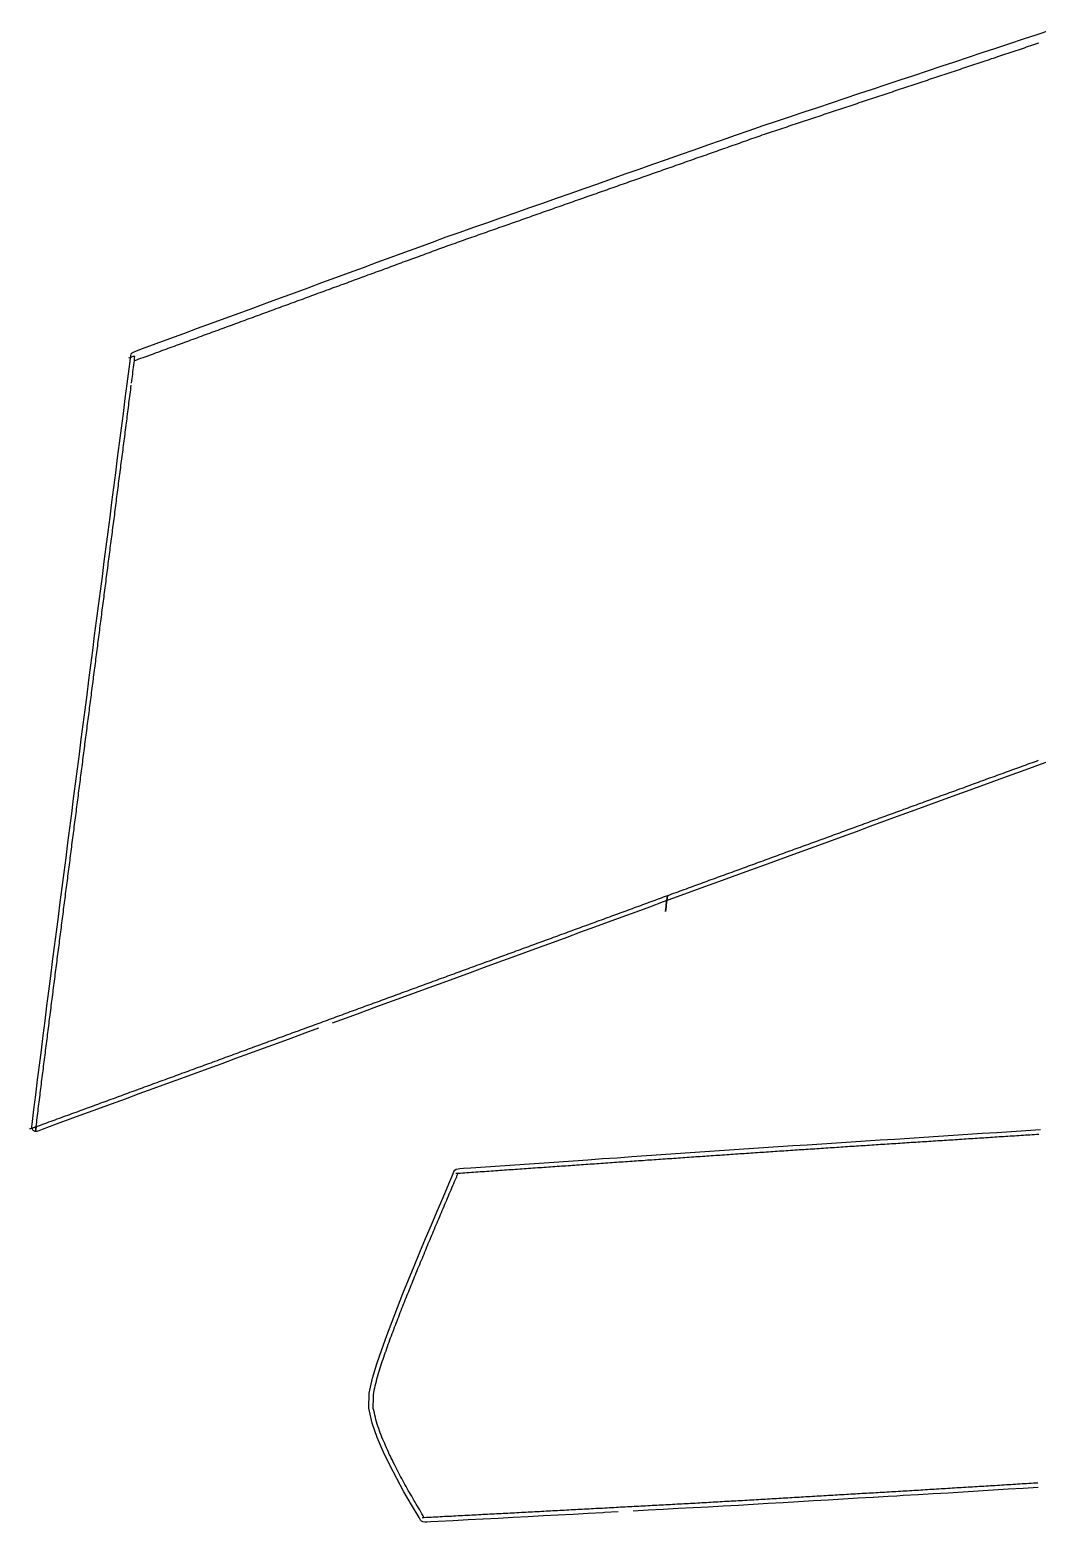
# Model space of a CAD drawing. Extents: x -2251 to 8199, y -2286 to 2329.
# Drawn here: x 2509 to 3873, y -141 to 1880 of the extents above; entities that cross this region are included whole.
import ezdxf

# ---------------------------------------------------------------- set-up
doc = ezdxf.new("R2010")
doc.units = 0
doc.layers.add('1', color=1, linetype='Continuous')
doc.layers.add('8', color=4, linetype='Continuous')

# ---------------------------------------------------------------- blocks, each defined once
blk = doc.blocks.new('LEI6')
at = {"layer": '1'}
for points in [[(-603.7, -278.2), (-622.2, -279.2), (-624.1, -279.3), (-644.4, -280.4), (-664.7, -281.5), (-685, -282.6), (-705.3, -283.6), (-725.7, -284.7), (-746, -285.8), (-766.3, -286.9), (-786.6, -287.9), (-806.9, -289), (-827.3, -290.1), (-847.6, -291.1), (-857.8, -291.7), (-863, -291.9), (-865.5, -292.1), (-868.1, -291.8), (-870, -290.9), (-871.4, -289.3), (-873.5, -285.8), (-883.8, -268.4), (-893.9, -250.8), (-903.7, -233), (-913.1, -214.9), (-921.9, -196.5), (-930, -177.6), (-936.9, -158), (-941.6, -137.7), (-941.1, -117.3), (-936.5, -97.2), (-930.6, -77.6), (-924, -58.3), (-917.1, -39.3), (-910, -20.3), (-902.6, -1.4), (-895.2, 17.3), (-887.6, 36), (-880, 54.7), (-872.3, 73.3), (-864.5, 91.9), (-856.7, 110.5), (-848.9, 129), (-841, 147.6), (-833.2, 166.1), (-829.2, 175.4), (-827.2, 180.1), (-826.2, 182.5), (-824.8, 184.6), (-823, 185.9), (-820.6, 186.4), (-818.1, 186.6), (-813.1, 187), (-803.1, 187.7), (-783.3, 189), (-763.5, 190.4), (-743.7, 191.8), (-723.9, 193.2), (-704.1, 194.6), (-684.3, 195.9), (-664.5, 197.3), (-644.7, 198.7), (-624.9, 200.1), (-605.1, 201.4), (-585.3, 202.8), (-565.5, 204.2), (-545.7, 205.5), (-525.9, 206.9), (-506.1, 208.3), (-486.3, 209.6), (-466.5, 211), (-446.7, 212.3), (-426.8, 213.7), (-407, 215), (-387.2, 216.4), (-367.4, 217.7), (-347.7, 219), (-327.9, 220.3), (-308.2, 221.6), (-288.4, 222.9), (-268.7, 224.2), (-248.9, 225.4), (-229.2, 226.7), (-209.4, 228), (-189.7, 229.3), (-169.9, 230.6), (-150.2, 231.8), (-130.4, 233.1), (-110.7, 234.4), (-90.9, 235.7), (-71.1, 236.9), (-51.4, 238.2), (-31.6, 239.5)], [(-35.1, -245.1), (-55.4, -246.3), (-75.7, -247.6), (-96, -248.8), (-116.3, -250.1), (-136.6, -251.3), (-156.8, -252.6), (-177.1, -253.8), (-197.4, -255), (-217.7, -256.2), (-226.4, -256.7), (-238, -257.4), (-258.3, -258.6), (-278.6, -259.8), (-298.9, -261), (-319.2, -262.2), (-339.4, -263.4), (-359.7, -264.6), (-380.1, -265.8), (-400.4, -267), (-420.7, -268.1), (-441, -269.3), (-461.4, -270.5), (-481.7, -271.6), (-502.1, -272.7), (-522.4, -273.8), (-542.7, -275), (-563.1, -276), (-583.4, -277.2)]]:
    blk.add_lwpolyline(points, dxfattribs=at)
at = {"layer": '8'}
for points in [[(-823.5, 180.2), (-820.5, 180.4), (-817.5, 180.6), (-814.6, 180.8), (-811.6, 181.1), (-808.6, 181.3), (-805.6, 181.5), (-802.6, 181.7), (-799.7, 181.9), (-796.7, 182.1), (-793.7, 182.3), (-790.7, 182.5), (-787.7, 182.7), (-784.8, 182.9), (-781.8, 183.1), (-778.8, 183.3), (-775.8, 183.5), (-772.8, 183.8), (-769.9, 184), (-766.9, 184.2), (-763.9, 184.4), (-760.9, 184.6), (-757.9, 184.8), (-755, 185), (-752, 185.2), (-749, 185.4), (-746, 185.6), (-743, 185.8), (-740.1, 186), (-737.1, 186.2), (-734.1, 186.5), (-731.1, 186.7), (-728.1, 186.9), (-725.2, 187.1), (-722.2, 187.3), (-719.2, 187.5), (-716.2, 187.7), (-713.2, 187.9), (-710.2, 188.1), (-707.3, 188.3), (-704.3, 188.5), (-701.3, 188.7), (-698.3, 188.9), (-695.3, 189.1), (-692.4, 189.4), (-689.4, 189.6), (-686.4, 189.8), (-683.4, 190), (-680.4, 190.2), (-677.5, 190.4), (-674.5, 190.6), (-671.5, 190.8), (-668.5, 191), (-665.5, 191.2), (-662.5, 191.4), (-659.6, 191.6), (-656.6, 191.8), (-653.6, 192), (-650.6, 192.3), (-647.6, 192.5), (-644.7, 192.7), (-641.7, 192.9), (-638.7, 193.1), (-635.7, 193.3), (-632.7, 193.5), (-629.8, 193.7), (-626.8, 193.9), (-623.8, 194.1), (-620.8, 194.3), (-617.8, 194.5), (-614.8, 194.7), (-611.9, 194.9), (-608.9, 195.2), (-605.9, 195.4), (-602.9, 195.6), (-599.9, 195.8), (-597, 196), (-594, 196.2), (-591, 196.4), (-588, 196.6), (-585, 196.8), (-582, 197), (-579.1, 197.2), (-576.1, 197.4), (-573.1, 197.6), (-570.1, 197.8), (-567.1, 198), (-564.2, 198.3), (-561.2, 198.5), (-558.2, 198.7), (-555.2, 198.9), (-552.2, 199.1), (-549.2, 199.3), (-546.3, 199.5), (-543.3, 199.7), (-540.3, 199.9), (-537.3, 200.1), (-534.3, 200.3), (-531.3, 200.5), (-528.4, 200.7), (-525.4, 200.9), (-522.4, 201.1), (-519.4, 201.3), (-516.4, 201.5), (-513.5, 201.7), (-510.5, 202), (-507.5, 202.2), (-504.5, 202.4), (-501.5, 202.6), (-498.5, 202.8), (-495.6, 203), (-492.6, 203.2), (-489.6, 203.4), (-486.6, 203.6), (-483.6, 203.8), (-480.6, 204), (-477.7, 204.2), (-474.7, 204.4), (-471.7, 204.6), (-468.7, 204.8), (-465.7, 205), (-462.7, 205.2), (-459.8, 205.4), (-456.8, 205.6), (-453.8, 205.8), (-450.8, 206), (-447.8, 206.2), (-444.8, 206.5), (-441.9, 206.7), (-438.9, 206.9), (-435.9, 207.1), (-432.9, 207.3), (-429.9, 207.5), (-427, 207.7), (-424, 207.9), (-421, 208.1), (-418, 208.3), (-415, 208.5), (-412, 208.7), (-409.1, 208.9), (-406.1, 209.1), (-403.1, 209.3), (-400.1, 209.5), (-397.1, 209.7), (-394.1, 209.9), (-391.2, 210.1), (-388.2, 210.3), (-385.2, 210.5), (-382.2, 210.7), (-379.2, 210.9), (-376.2, 211.1), (-373.3, 211.3), (-370.3, 211.5), (-367.3, 211.7), (-364.3, 211.9), (-361.4, 212.1), (-358.4, 212.3), (-355.4, 212.5), (-352.4, 212.7), (-349.5, 212.9), (-346.5, 213.1), (-343.5, 213.3), (-340.5, 213.5), (-337.6, 213.6), (-334.6, 213.8), (-331.6, 214), (-328.6, 214.2), (-325.7, 214.4), (-322.7, 214.6), (-319.7, 214.8), (-316.8, 215), (-313.8, 215.2), (-310.8, 215.4), (-307.8, 215.6), (-304.9, 215.8), (-301.9, 216), (-298.9, 216.2), (-295.9, 216.4), (-293, 216.6), (-290, 216.8), (-287, 216.9), (-284, 217.1), (-281.1, 217.3), (-278.1, 217.5), (-275.1, 217.7), (-272.1, 217.9), (-269.2, 218.1), (-266.2, 218.3), (-263.2, 218.5), (-260.2, 218.7), (-257.3, 218.9), (-254.3, 219.1), (-251.3, 219.3), (-248.3, 219.5), (-245.4, 219.7), (-242.4, 219.9), (-239.4, 220), (-236.5, 220.2), (-233.5, 220.4), (-230.5, 220.6), (-227.5, 220.8), (-224.6, 221), (-221.6, 221.2), (-218.6, 221.4), (-215.6, 221.6), (-212.7, 221.8), (-209.7, 222), (-206.7, 222.2), (-203.7, 222.4), (-200.8, 222.6), (-197.8, 222.8), (-194.8, 222.9), (-191.8, 223.1), (-188.9, 223.3), (-185.9, 223.5), (-182.9, 223.7), (-179.9, 223.9), (-177, 224.1), (-174, 224.3), (-171, 224.5), (-168, 224.7), (-165.1, 224.9), (-162.1, 225.1), (-159.1, 225.3), (-156.1, 225.4), (-153.2, 225.6), (-150.2, 225.8), (-147.2, 226), (-144.2, 226.2), (-141.3, 226.4), (-138.3, 226.6), (-135.3, 226.8), (-132.3, 227), (-129.4, 227.2), (-126.4, 227.4), (-123.4, 227.6), (-120.4, 227.8), (-117.5, 228), (-114.5, 228.1), (-111.5, 228.3), (-108.6, 228.5), (-105.6, 228.7), (-102.6, 228.9), (-99.6, 229.1), (-96.7, 229.3), (-93.7, 229.5), (-90.7, 229.7), (-87.7, 229.9), (-84.8, 230.1), (-81.8, 230.3), (-78.8, 230.4), (-75.8, 230.6), (-72.9, 230.8), (-69.9, 231), (-66.9, 231.2), (-63.9, 231.4), (-61, 231.6), (-58, 231.8), (-55, 232), (-52, 232.2), (-49.1, 232.4), (-46.1, 232.5), (-43.1, 232.7), (-40.1, 232.9), (-37.2, 233.1), (-34.2, 233.3)], [(-866.3, -286.1), (-867.9, -283.5), (-869.5, -280.8), (-871, -278.2), (-872.6, -275.6), (-874.2, -272.9), (-875.7, -270.3), (-877.3, -267.7), (-878.8, -265), (-880.4, -262.4), (-881.9, -259.7), (-883.4, -257.1), (-885, -254.4), (-886.5, -251.8), (-888, -249.1), (-889.5, -246.4), (-891, -243.7), (-892.5, -241), (-894, -238.3), (-895.4, -235.6), (-896.9, -232.9), (-898.4, -230.2), (-899.8, -227.5), (-901.2, -224.7), (-902.7, -222), (-904.1, -219.3), (-905.5, -216.5), (-906.9, -213.8), (-908.3, -211), (-909.6, -208.2), (-911, -205.4), (-912.3, -202.6), (-913.7, -199.8), (-915, -197.1), (-916.3, -194.2), (-917.6, -191.4), (-918.8, -188.5), (-920, -185.7), (-921.3, -182.8), (-922.5, -180), (-923.7, -177.1), (-924.8, -174.2), (-925.9, -171.2), (-926.9, -168.3), (-928, -165.3), (-929.1, -162.3), (-930.1, -159.4), (-931.1, -156.4), (-931.8, -153.3), (-932.5, -150.3), (-933.2, -147.2), (-934, -144.1), (-934.7, -141.1), (-935.6, -138), (-935.5, -134.9), (-935.4, -131.8), (-935.3, -128.7), (-935.2, -125.6), (-935.1, -122.5), (-935, -119.5), (-934.8, -116.4), (-934.1, -113.3), (-933.4, -110.3), (-932.7, -107.3), (-931.9, -104.2), (-931.2, -101.2), (-930.5, -98.2), (-929.8, -95.1), (-928.7, -92.2), (-927.8, -89.2), (-926.9, -86.3), (-926, -83.3), (-925.1, -80.4), (-924.2, -77.4), (-923.2, -74.5), (-922.2, -71.6), (-921.2, -68.6), (-920.2, -65.7), (-919.2, -62.8), (-918.2, -59.9), (-917.2, -57), (-916.1, -54.1), (-915.1, -51.2), (-914, -48.3), (-913, -45.4), (-911.9, -42.6), (-910.9, -39.7), (-909.8, -36.8), (-908.7, -33.9), (-907.6, -31.1), (-906.5, -28.2), (-905.4, -25.3), (-904.3, -22.5), (-903.3, -19.6), (-902.1, -16.7), (-901, -13.9), (-899.9, -11), (-898.8, -8.2), (-897.7, -5.3), (-896.6, -2.5), (-895.5, 0.4), (-894.3, 3.2), (-893.2, 6), (-892.1, 8.9), (-890.9, 11.7), (-889.8, 14.5), (-888.7, 17.4), (-887.5, 20.2), (-886.4, 23), (-885.2, 25.9), (-884.1, 28.7), (-882.9, 31.5), (-881.8, 34.4), (-880.7, 37.2), (-879.5, 40), (-878.3, 42.8), (-877.2, 45.7), (-876, 48.5), (-874.9, 51.3), (-873.7, 54.1), (-872.5, 56.9), (-871.4, 59.8), (-870.2, 62.6), (-869, 65.4), (-867.9, 68.2), (-866.7, 71), (-865.6, 73.8), (-864.4, 76.7), (-863.2, 79.5), (-862, 82.3), (-860.9, 85.1), (-859.7, 87.9), (-858.5, 90.7), (-857.3, 93.5), (-856.1, 96.3), (-855, 99.1), (-853.8, 102), (-852.6, 104.8), (-851.4, 107.6), (-850.3, 110.4), (-849.1, 113.2), (-847.9, 116), (-846.7, 118.8), (-845.5, 121.6), (-844.3, 124.4), (-843.2, 127.2), (-842, 130), (-840.8, 132.8), (-839.6, 135.6), (-838.4, 138.4), (-837.2, 141.2), (-836, 144), (-834.8, 146.8), (-833.7, 149.6), (-832.5, 152.4), (-831.3, 155.2), (-830.1, 158), (-828.9, 160.8), (-827.7, 163.6), (-826.5, 166.4), (-825.3, 169.2), (-824.1, 172), (-822.9, 174.8), (-821.7, 177.6), (-820.5, 180.4), (-823.5, 180.2)], [(-35.3, -239.1), (-38.3, -239.3), (-41.4, -239.5), (-44.4, -239.6), (-47.5, -239.8), (-50.6, -240), (-53.6, -240.2), (-56.7, -240.4), (-59.7, -240.6), (-62.8, -240.8), (-65.8, -241), (-68.9, -241.2), (-71.9, -241.4), (-75, -241.5), (-78, -241.7), (-81.1, -241.9), (-84.1, -242.1), (-87.2, -242.3), (-90.2, -242.5), (-93.3, -242.7), (-96.3, -242.9), (-99.4, -243), (-102.4, -243.2), (-105.5, -243.4), (-108.5, -243.6), (-111.6, -243.8), (-114.7, -244), (-117.7, -244.2), (-120.8, -244.4), (-123.8, -244.5), (-126.9, -244.7), (-129.9, -244.9), (-133, -245.1), (-136, -245.3), (-139.1, -245.5), (-142.1, -245.7), (-145.2, -245.8), (-148.2, -246), (-151.3, -246.2), (-154.3, -246.4), (-157.4, -246.6), (-160.4, -246.8), (-163.5, -246.9), (-166.5, -247.1), (-169.6, -247.3), (-172.6, -247.5), (-175.7, -247.7), (-178.7, -247.9), (-181.8, -248), (-184.8, -248.2), (-187.9, -248.4), (-190.9, -248.6), (-194, -248.8), (-197, -249), (-200.1, -249.1), (-203.1, -249.3), (-206.2, -249.5), (-209.2, -249.7), (-212.3, -249.9), (-215.3, -250.1), (-218.4, -250.2), (-221.5, -250.4), (-224.5, -250.6), (-227.6, -250.8), (-230.6, -251), (-233.7, -251.1), (-236.7, -251.3), (-239.8, -251.5), (-242.8, -251.7), (-245.9, -251.9), (-248.9, -252), (-252, -252.2), (-255, -252.4), (-258.1, -252.6), (-261.1, -252.8), (-264.2, -253), (-267.2, -253.1), (-270.3, -253.3), (-273.3, -253.5), (-276.4, -253.7), (-279.4, -253.9), (-282.5, -254), (-285.5, -254.2), (-288.6, -254.4), (-291.6, -254.6), (-294.7, -254.8), (-297.8, -254.9), (-300.8, -255.1), (-303.9, -255.3), (-306.9, -255.5), (-310, -255.7), (-313, -255.9), (-316.1, -256), (-319.1, -256.2), (-322.2, -256.4), (-325.2, -256.6), (-328.3, -256.8), (-331.3, -256.9), (-334.4, -257.1), (-337.4, -257.3), (-340.5, -257.5), (-343.5, -257.6), (-346.6, -257.8), (-349.7, -258), (-352.7, -258.2), (-355.8, -258.4), (-358.8, -258.5), (-361.9, -258.7), (-364.9, -258.9), (-368, -259.1), (-371, -259.2), (-374.1, -259.4), (-377.1, -259.6), (-380.2, -259.8), (-383.2, -260), (-386.3, -260.1), (-389.4, -260.3), (-392.4, -260.5), (-395.5, -260.7), (-398.5, -260.8), (-401.6, -261), (-404.6, -261.2), (-407.7, -261.4), (-410.7, -261.6), (-413.8, -261.7), (-416.9, -261.9), (-419.9, -262.1), (-423, -262.3), (-426, -262.4), (-429.1, -262.6), (-432.2, -262.8), (-435.2, -263), (-438.3, -263.1), (-441.3, -263.3), (-444.4, -263.5), (-447.5, -263.7), (-450.5, -263.8), (-453.6, -264), (-456.6, -264.2), (-459.7, -264.3), (-462.8, -264.5), (-465.8, -264.7), (-468.9, -264.9), (-471.9, -265), (-475, -265.2), (-478.1, -265.4), (-481.1, -265.5), (-484.2, -265.7), (-487.2, -265.9), (-490.3, -266.1), (-493.3, -266.2), (-496.4, -266.4), (-499.5, -266.6), (-502.5, -266.7), (-505.6, -266.9), (-508.6, -267.1), (-511.7, -267.2), (-514.8, -267.4), (-517.8, -267.6), (-520.9, -267.7), (-523.9, -267.9), (-527, -268.1), (-530.1, -268.2), (-533.1, -268.4), (-536.2, -268.6), (-539.2, -268.7), (-542.3, -268.9), (-545.3, -269.1), (-548.4, -269.2), (-551.5, -269.4), (-554.5, -269.6), (-557.6, -269.7), (-560.6, -269.9), (-563.7, -270.1), (-566.7, -270.2), (-569.8, -270.4), (-572.9, -270.6), (-575.9, -270.7), (-579, -270.9), (-582, -271.1), (-585.1, -271.2), (-588.2, -271.4), (-591.2, -271.5), (-594.3, -271.7), (-597.3, -271.9), (-600.4, -272), (-603.4, -272.2), (-606.5, -272.4), (-609.6, -272.5), (-612.6, -272.7), (-615.7, -272.9), (-618.7, -273), (-621.8, -273.2), (-624.8, -273.4), (-627.9, -273.5), (-631, -273.7), (-634, -273.8), (-637.1, -274), (-640.1, -274.2), (-643.2, -274.3), (-646.2, -274.5), (-649.3, -274.7), (-652.4, -274.8), (-655.4, -275), (-658.5, -275.1), (-661.5, -275.3), (-664.6, -275.5), (-667.6, -275.6), (-670.7, -275.8), (-673.8, -275.9), (-676.8, -276.1), (-679.9, -276.3), (-682.9, -276.4), (-686, -276.6), (-689, -276.8), (-692.1, -276.9), (-695.2, -277.1), (-698.2, -277.2), (-701.3, -277.4), (-704.3, -277.6), (-707.4, -277.7), (-710.4, -277.9), (-713.5, -278.1), (-716.6, -278.2), (-719.6, -278.4), (-722.7, -278.5), (-725.7, -278.7), (-728.8, -278.9), (-731.8, -279), (-734.9, -279.2), (-738, -279.3), (-741, -279.5), (-744.1, -279.7), (-747.1, -279.8), (-750.2, -280), (-753.2, -280.2), (-756.3, -280.3), (-759.3, -280.5), (-762.4, -280.6), (-765.5, -280.8), (-768.5, -281), (-771.6, -281.1), (-774.6, -281.3), (-777.7, -281.4), (-780.7, -281.6), (-783.8, -281.8), (-786.9, -281.9), (-789.9, -282.1), (-793, -282.2), (-796, -282.4), (-799.1, -282.6), (-802.1, -282.7), (-805.2, -282.9), (-808.2, -283), (-811.3, -283.2), (-814.4, -283.4), (-817.4, -283.5), (-820.5, -283.7), (-823.5, -283.8), (-826.6, -284), (-829.6, -284.2), (-832.7, -284.3), (-835.8, -284.5), (-838.8, -284.6), (-841.9, -284.8), (-844.9, -285), (-848, -285.1), (-851, -285.3), (-854.1, -285.5), (-857.2, -285.6), (-860.2, -285.8), (-863.3, -285.9), (-866.3, -286.1), (-869.3, -286.4)]]:
    blk.add_lwpolyline(points, dxfattribs=at)
blk = doc.blocks.new('US2')
at = {"layer": '1'}
for points in [[(-1705.3, -830.4), (-1724, -837.3), (-1742.7, -844.1), (-1761.4, -851), (-1780.1, -857.8), (-1798.8, -864.7), (-1817.6, -871.5), (-1836.3, -878.4), (-1855, -885.2), (-1873.7, -892.1), (-1892.4, -898.9), (-1911.1, -905.7), (-1929.8, -912.6), (-1948.5, -919.4), (-1967.2, -926.3), (-1986, -933.1), (-2004.7, -940), (-2023.4, -946.8), (-2042.1, -953.7), (-2060.8, -960.5), (-2079.5, -967.4), (-2084.2, -969.4), (-2086.6, -970.3), (-2089.2, -970.2), (-2091.7, -968.7), (-2093.3, -966.2), (-2093.6, -963.4), (-2093.3, -960.7), (-2090.8, -940.6), (-2088.3, -920.5), (-2085.8, -900.4), (-2083.2, -880.4), (-2080.7, -860.3), (-2078.2, -840.2), (-2075.6, -820.2), (-2073.1, -800.1), (-2070.5, -780.1), (-2067.9, -760), (-2065.4, -740), (-2062.8, -719.9), (-2060.2, -699.9), (-2057.6, -679.8), (-2055.1, -659.8), (-2052.5, -639.7), (-2049.9, -619.7), (-2047.3, -599.6), (-2044.7, -579.6), (-2042.1, -559.5), (-2039.6, -539.5), (-2037, -519.4), (-2034.4, -499.4), (-2031.8, -479.3), (-2029.2, -459.3), (-2026.6, -439.2), (-2024, -419.1), (-2021.4, -399.1), (-2018.8, -379), (-2016.2, -359), (-2013.7, -338.9), (-2011.1, -318.9), (-2008.5, -298.8), (-2005.9, -278.8), (-2003.3, -258.7), (-2000.7, -238.6), (-1998.1, -218.6), (-1995.5, -198.5), (-1992.9, -178.5), (-1990.3, -158.4), (-1987.7, -138.4), (-1985.1, -118.3), (-1982.5, -98.3), (-1980, -78.2), (-1977.4, -58.1), (-1974.8, -38.1), (-1972.2, -18), (-1969.6, 2), (-1967, 22.1), (-1964.5, 42.2), (-1961.9, 62.2), (-1960.6, 72.4), (-1960, 77.5), (-1959.7, 80), (-1959, 82.5), (-1957.6, 84.1), (-1955.7, 85.1), (-1951.7, 86.6), (-1943.9, 89.8), (-1925.2, 96.7), (-1906.5, 103.5), (-1887.8, 110.4), (-1869.1, 117.3), (-1850.3, 124.1), (-1831.6, 131), (-1812.9, 137.9), (-1794.2, 144.7), (-1775.5, 151.6), (-1756.8, 158.5), (-1738, 165.4), (-1719.3, 172.2), (-1700.6, 179.1), (-1681.9, 186), (-1663.2, 192.8), (-1644.4, 199.7), (-1625.7, 206.6), (-1607, 213.4), (-1588.3, 220.3), (-1569.6, 227.2), (-1550.9, 234), (-1532.2, 240.9), (-1513.5, 247.5), (-1494.9, 254.1), (-1476.2, 260.6), (-1457.6, 267.2), (-1438.9, 273.7), (-1420.3, 280.3), (-1401.6, 286.8), (-1383, 293.4), (-1364.3, 300), (-1345.7, 306.5), (-1327.1, 313.1), (-1308.4, 319.6), (-1289.8, 326.2), (-1271.1, 332.8), (-1252.5, 339.3), (-1233.8, 345.9), (-1215.2, 352.4), (-1196.5, 359), (-1177.9, 365.5), (-1159.3, 372.1), (-1140.6, 378.7), (-1122, 385.2), (-1103.3, 391.8), (-1084.8, 397.9), (-1066.2, 404.1), (-1047.6, 410.3), (-1029.1, 416.4), (-1010.5, 422.6), (-991.9, 428.8), (-973.4, 435), (-954.8, 441.1), (-936.3, 447.3), (-917.7, 453.5), (-899.1, 459.6), (-880.6, 465.8), (-862, 472), (-843.5, 478.2), (-824.9, 484.3), (-806.3, 490.5), (-787.8, 496.7), (-769.2, 502.8), (-750.7, 509), (-732.1, 515.2), (-713.5, 521.4)], [(-716.6, -469.4), (-735.2, -476.1), (-753.8, -482.9), (-772.4, -489.6), (-791, -496.3), (-809.6, -503.1), (-828.2, -509.9), (-846.9, -516.7), (-865.5, -523.5), (-884.1, -530.3), (-902.8, -537.1), (-921.4, -543.9), (-940.1, -550.7), (-958.7, -557.5), (-977.3, -564.3), (-996, -571.1), (-1014.6, -577.9), (-1033.2, -584.7), (-1051.9, -591.5), (-1070.5, -598.3), (-1089.2, -605.1), (-1107.8, -611.9), (-1126.4, -618.7), (-1145.1, -625.5), (-1163.7, -632.3), (-1182.4, -639.1), (-1201, -645.9), (-1219.6, -652.7), (-1238.3, -659.5), (-1257, -666.3), (-1275.6, -673.2), (-1294.3, -680), (-1313, -686.8), (-1331.7, -693.7), (-1350.3, -700.5), (-1369, -707.4), (-1387.7, -714.2), (-1406.4, -721), (-1425, -727.9), (-1443.7, -734.7), (-1462.4, -741.5), (-1481.1, -748.4), (-1499.8, -755.2), (-1518.4, -762), (-1537.1, -768.9), (-1555.8, -775.7), (-1574.5, -782.5), (-1593.1, -789.4), (-1611.8, -796.2), (-1630.5, -803), (-1649.2, -809.9), (-1667.9, -816.7), (-1686.6, -823.6)]]:
    blk.add_lwpolyline(points, dxfattribs=at)
at = {"layer": '8'}
for points in [[(-730, 503.2), (-732.8, 502.3), (-735.6, 501.4), (-738.4, 500.5), (-741.2, 499.5), (-744, 498.6), (-746.8, 497.7), (-749.6, 496.7), (-752.3, 495.8), (-755.1, 494.9), (-757.9, 494), (-760.7, 493), (-763.5, 492.1), (-766.3, 491.2), (-769.1, 490.2), (-771.9, 489.3), (-774.7, 488.4), (-777.5, 487.4), (-780.3, 486.5), (-783.1, 485.6), (-785.9, 484.7), (-788.7, 483.7), (-791.5, 482.8), (-794.3, 481.9), (-797.1, 480.9), (-799.9, 480), (-802.7, 479.1), (-805.5, 478.1), (-808.3, 477.2), (-811.1, 476.3), (-813.9, 475.4), (-816.7, 474.4), (-819.5, 473.5), (-822.3, 472.6), (-825.1, 471.6), (-827.8, 470.7), (-830.6, 469.8), (-833.4, 468.9), (-836.2, 467.9), (-839, 467), (-841.8, 466.1), (-844.6, 465.1), (-847.4, 464.2), (-850.2, 463.3), (-853, 462.3), (-855.8, 461.4), (-858.6, 460.5), (-861.4, 459.6), (-864.2, 458.6), (-867, 457.7), (-869.8, 456.8), (-872.6, 455.8), (-875.4, 454.9), (-878.2, 454), (-881, 453), (-883.8, 452.1), (-886.6, 451.2), (-889.4, 450.3), (-892.2, 449.3), (-895, 448.4), (-897.8, 447.5), (-900.5, 446.5), (-903.3, 445.6), (-906.1, 444.7), (-908.9, 443.8), (-911.7, 442.8), (-914.5, 441.9), (-917.3, 441), (-920.1, 440), (-922.9, 439.1), (-925.7, 438.2), (-928.5, 437.2), (-931.3, 436.3), (-934.1, 435.4), (-936.9, 434.5), (-939.7, 433.5), (-942.5, 432.6), (-945.3, 431.7), (-948.1, 430.7), (-950.9, 429.8), (-953.7, 428.9), (-956.5, 427.9), (-959.3, 427), (-962.1, 426.1), (-964.9, 425.2), (-967.7, 424.2), (-970.5, 423.3), (-973.3, 422.4), (-976, 421.4), (-978.8, 420.5), (-981.6, 419.6), (-984.4, 418.7), (-987.2, 417.7), (-990, 416.8), (-992.8, 415.9), (-995.6, 414.9), (-998.4, 414), (-1001.2, 413.1), (-1004, 412.1), (-1006.8, 411.2), (-1009.6, 410.3), (-1012.4, 409.4), (-1015.2, 408.4), (-1018, 407.5), (-1020.8, 406.6), (-1023.6, 405.6), (-1026.4, 404.7), (-1029.2, 403.8), (-1032, 402.8), (-1034.8, 401.9), (-1037.6, 401), (-1040.4, 400.1), (-1043.2, 399.1), (-1046, 398.2), (-1048.7, 397.3), (-1051.5, 396.3), (-1054.3, 395.4), (-1057.1, 394.5), (-1059.9, 393.6), (-1062.7, 392.6), (-1065.5, 391.7), (-1068.3, 390.8), (-1071.1, 389.8), (-1073.9, 388.9), (-1076.7, 388), (-1079.5, 387), (-1082.3, 386.1), (-1085.1, 385.2), (-1087.9, 384.2), (-1090.7, 383.3), (-1093.5, 382.4), (-1096.3, 381.4), (-1099.1, 380.5), (-1101.9, 379.5), (-1104.7, 378.6), (-1107.5, 377.6), (-1110.3, 376.6), (-1113.1, 375.6), (-1115.9, 374.6), (-1118.7, 373.6), (-1121.5, 372.7), (-1124.4, 371.7), (-1127.2, 370.7), (-1130, 369.7), (-1132.8, 368.7), (-1135.6, 367.7), (-1138.4, 366.7), (-1141.2, 365.7), (-1144, 364.8), (-1146.8, 363.8), (-1149.6, 362.8), (-1152.4, 361.8), (-1155.3, 360.8), (-1158.1, 359.8), (-1160.9, 358.8), (-1163.7, 357.8), (-1166.5, 356.8), (-1169.3, 355.9), (-1172.1, 354.9), (-1174.9, 353.9), (-1177.7, 352.9), (-1180.5, 351.9), (-1183.3, 350.9), (-1186.1, 349.9), (-1189, 348.9), (-1191.8, 348), (-1194.6, 347), (-1197.4, 346), (-1200.2, 345), (-1203, 344), (-1205.8, 343), (-1208.6, 342), (-1211.4, 341), (-1214.2, 340.1), (-1217, 339.1), (-1219.9, 338.1), (-1222.7, 337.1), (-1225.5, 336.1), (-1228.3, 335.1), (-1231.1, 334.1), (-1233.9, 333.1), (-1236.7, 332.1), (-1239.5, 331.2), (-1242.3, 330.2), (-1245.1, 329.2), (-1247.9, 328.2), (-1250.8, 327.2), (-1253.6, 326.2), (-1256.4, 325.2), (-1259.2, 324.2), (-1262, 323.3), (-1264.8, 322.3), (-1267.6, 321.3), (-1270.4, 320.3), (-1273.2, 319.3), (-1276, 318.3), (-1278.8, 317.3), (-1281.7, 316.3), (-1284.5, 315.4), (-1287.3, 314.4), (-1290.1, 313.4), (-1292.9, 312.4), (-1295.7, 311.4), (-1298.5, 310.4), (-1301.3, 309.4), (-1304.1, 308.4), (-1306.9, 307.4), (-1309.7, 306.5), (-1312.5, 305.5), (-1315.4, 304.5), (-1318.2, 303.5), (-1321, 302.5), (-1323.8, 301.5), (-1326.6, 300.5), (-1329.4, 299.5), (-1332.2, 298.6), (-1335, 297.6), (-1337.8, 296.6), (-1340.6, 295.6), (-1343.4, 294.6), (-1346.3, 293.6), (-1349.1, 292.6), (-1351.9, 291.6), (-1354.7, 290.7), (-1357.5, 289.7), (-1360.3, 288.7), (-1363.1, 287.7), (-1365.9, 286.7), (-1368.7, 285.7), (-1371.5, 284.7), (-1374.3, 283.7), (-1377.2, 282.7), (-1380, 281.8), (-1382.8, 280.8), (-1385.6, 279.8), (-1388.4, 278.8), (-1391.2, 277.8), (-1394, 276.8), (-1396.8, 275.8), (-1399.6, 274.8), (-1402.4, 273.9), (-1405.2, 272.9), (-1408.1, 271.9), (-1410.9, 270.9), (-1413.7, 269.9), (-1416.5, 268.9), (-1419.3, 267.9), (-1422.1, 266.9), (-1424.9, 266), (-1427.7, 265), (-1430.5, 264), (-1433.3, 263), (-1436.1, 262), (-1438.9, 261), (-1441.8, 260), (-1444.6, 259), (-1447.4, 258), (-1450.2, 257.1), (-1453, 256.1), (-1455.8, 255.1), (-1458.6, 254.1), (-1461.4, 253.1), (-1464.2, 252.1), (-1467, 251.1), (-1469.8, 250.1), (-1472.7, 249.2), (-1475.5, 248.2), (-1478.3, 247.2), (-1481.1, 246.2), (-1483.9, 245.2), (-1486.7, 244.2), (-1489.5, 243.2), (-1492.3, 242.2), (-1495.1, 241.3), (-1497.9, 240.3), (-1500.7, 239.3), (-1503.6, 238.3), (-1506.4, 237.3), (-1509.2, 236.3), (-1512, 235.3), (-1514.8, 234.3), (-1517.6, 233.3), (-1520.4, 232.3), (-1523.2, 231.3), (-1526, 230.3), (-1528.9, 229.3), (-1531.7, 228.3), (-1534.5, 227.3), (-1537.3, 226.3), (-1540.1, 225.2), (-1542.9, 224.2), (-1545.8, 223.1), (-1548.6, 222.1), (-1551.4, 221.1), (-1554.2, 220), (-1557, 219), (-1559.9, 218), (-1562.7, 216.9), (-1565.5, 215.9), (-1568.3, 214.9), (-1571.1, 213.8), (-1574, 212.8), (-1576.8, 211.8), (-1579.6, 210.7), (-1582.4, 209.7), (-1585.2, 208.7), (-1588.1, 207.6), (-1590.9, 206.6), (-1593.7, 205.6), (-1596.5, 204.5), (-1599.3, 203.5), (-1602.2, 202.5), (-1605, 201.4), (-1607.8, 200.4), (-1610.6, 199.3), (-1613.4, 198.3), (-1616.2, 197.3), (-1619.1, 196.2), (-1621.9, 195.2), (-1624.7, 194.2), (-1627.5, 193.1), (-1630.3, 192.1), (-1633.2, 191.1), (-1636, 190), (-1638.8, 189), (-1641.6, 188), (-1644.4, 186.9), (-1647.3, 185.9), (-1650.1, 184.9), (-1652.9, 183.8), (-1655.7, 182.8), (-1658.5, 181.8), (-1661.4, 180.7), (-1664.2, 179.7), (-1667, 178.6), (-1669.8, 177.6), (-1672.6, 176.6), (-1675.5, 175.5), (-1678.3, 174.5), (-1681.1, 173.5), (-1683.9, 172.4), (-1686.7, 171.4), (-1689.6, 170.4), (-1692.4, 169.3), (-1695.2, 168.3), (-1698, 167.3), (-1700.8, 166.2), (-1703.7, 165.2), (-1706.5, 164.2), (-1709.3, 163.1), (-1712.1, 162.1), (-1714.9, 161.1), (-1717.8, 160), (-1720.6, 159), (-1723.4, 158), (-1726.2, 156.9), (-1729, 155.9), (-1731.9, 154.9), (-1734.7, 153.8), (-1737.5, 152.8), (-1740.3, 151.7), (-1743.1, 150.7), (-1746, 149.7), (-1748.8, 148.6), (-1751.6, 147.6), (-1754.4, 146.6), (-1757.2, 145.5), (-1760.1, 144.5), (-1762.9, 143.5), (-1765.7, 142.4), (-1768.5, 141.4), (-1771.3, 140.4), (-1774.2, 139.3), (-1777, 138.3), (-1779.8, 137.3), (-1782.6, 136.2), (-1785.4, 135.2), (-1788.3, 134.2), (-1791.1, 133.1), (-1793.9, 132.1), (-1796.7, 131.1), (-1799.5, 130), (-1802.4, 129), (-1805.2, 127.9), (-1808, 126.9), (-1810.8, 125.9), (-1813.6, 124.8), (-1816.5, 123.8), (-1819.3, 122.8), (-1822.1, 121.7), (-1824.9, 120.7), (-1827.7, 119.7), (-1830.6, 118.6), (-1833.4, 117.6), (-1836.2, 116.6), (-1839, 115.5), (-1841.8, 114.5), (-1844.7, 113.5), (-1847.5, 112.4), (-1850.3, 111.4), (-1853.1, 110.4), (-1855.9, 109.3), (-1858.8, 108.3), (-1861.6, 107.3), (-1864.4, 106.2), (-1867.2, 105.2), (-1870, 104.1), (-1872.9, 103.1), (-1875.7, 102.1), (-1878.5, 101), (-1881.3, 100), (-1884.1, 99), (-1887, 97.9), (-1889.8, 96.9), (-1892.6, 95.9), (-1895.4, 94.8), (-1898.2, 93.8), (-1901, 92.8), (-1903.9, 91.7), (-1906.7, 90.7), (-1909.5, 89.7), (-1912.3, 88.6), (-1915.1, 87.6), (-1918, 86.6), (-1920.8, 85.5), (-1923.6, 84.5), (-1926.4, 83.4), (-1929.2, 82.4), (-1932.1, 81.4), (-1934.9, 80.3), (-1937.7, 79.3), (-1940.5, 78.3), (-1943.3, 77.2), (-1946.2, 76.2), (-1949, 75.3), (-1951.9, 74.3), (-1954.7, 73.4)], [(-1958.5, 43.2), (-1958.1, 46.2), (-1957.7, 49.2), (-1957.4, 52.2), (-1957, 55.3), (-1956.6, 58.3), (-1956.2, 61.3), (-1955.8, 64.3), (-1955.5, 67.3), (-1955.1, 70.3), (-1954.7, 73.3), (-1954.4, 76.3), (-1954, 79.3), (-1956.8, 78.9), (-1959.6, 77.9), (-1962.5, 77)], [(-2096.3, -966.5), (-2093.5, -965.6), (-2090.6, -964.8), (-2087.8, -963.9), (-2087.4, -960.8), (-2087, -957.7), (-2086.7, -954.7), (-2086.3, -951.6), (-2085.9, -948.5), (-2085.6, -945.5), (-2085.2, -942.5), (-2084.8, -939.4), (-2084.4, -936.4), (-2084.1, -933.4), (-2083.7, -930.3), (-2083.3, -927.3), (-2082.9, -924.3), (-2082.5, -921.2), (-2082.2, -918.2), (-2081.8, -915.2), (-2081.4, -912.1), (-2081, -909.1), (-2080.6, -906.1), (-2080.3, -903), (-2079.9, -900), (-2079.5, -897), (-2079.1, -893.9), (-2078.7, -890.9), (-2078.4, -887.9), (-2078, -884.8), (-2077.6, -881.8), (-2077.2, -878.8), (-2076.8, -875.8), (-2076.4, -872.7), (-2076.1, -869.7), (-2075.7, -866.7), (-2075.3, -863.6), (-2074.9, -860.6), (-2074.5, -857.6), (-2074.1, -854.5), (-2073.8, -851.5), (-2073.4, -848.5), (-2073, -845.4), (-2072.6, -842.4), (-2072.2, -839.4), (-2071.8, -836.4), (-2071.5, -833.3), (-2071.1, -830.3), (-2070.7, -827.3), (-2070.3, -824.2), (-2069.9, -821.2), (-2069.5, -818.2), (-2069.1, -815.1), (-2068.8, -812.1), (-2068.4, -809.1), (-2068, -806.1), (-2067.6, -803), (-2067.2, -800), (-2066.8, -797), (-2066.4, -793.9), (-2066, -790.9), (-2065.7, -787.9), (-2065.3, -784.9), (-2064.9, -781.8), (-2064.5, -778.8), (-2064.1, -775.8), (-2063.7, -772.7), (-2063.3, -769.7), (-2062.9, -766.7), (-2062.6, -763.6), (-2062.2, -760.6), (-2061.8, -757.6), (-2061.4, -754.6), (-2061, -751.5), (-2060.6, -748.5), (-2060.2, -745.5), (-2059.8, -742.4), (-2059.5, -739.4), (-2059.1, -736.4), (-2058.7, -733.4), (-2058.3, -730.3), (-2057.9, -727.3), (-2057.5, -724.3), (-2057.1, -721.2), (-2056.7, -718.2), (-2056.3, -715.2), (-2056, -712.2), (-2055.6, -709.1), (-2055.2, -706.1), (-2054.8, -703.1), (-2054.4, -700), (-2054, -697), (-2053.6, -694), (-2053.2, -690.9), (-2052.8, -687.9), (-2052.4, -684.9), (-2052.1, -681.9), (-2051.7, -678.8), (-2051.3, -675.8), (-2050.9, -672.8), (-2050.5, -669.7), (-2050.1, -666.7), (-2049.7, -663.7), (-2049.3, -660.7), (-2048.9, -657.6), (-2048.6, -654.6), (-2048.2, -651.6), (-2047.8, -648.5), (-2047.4, -645.5), (-2047, -642.5), (-2046.6, -639.5), (-2046.2, -636.4), (-2045.8, -633.4), (-2045.4, -630.4), (-2045, -627.3), (-2044.7, -624.3), (-2044.3, -621.3), (-2043.9, -618.2), (-2043.5, -615.2), (-2043.1, -612.2), (-2042.7, -609.2), (-2042.3, -606.1), (-2041.9, -603.1), (-2041.5, -600.1), (-2041.1, -597), (-2040.7, -594), (-2040.4, -591), (-2040, -587.9), (-2039.6, -584.9), (-2039.2, -581.9), (-2038.8, -578.9), (-2038.4, -575.8), (-2038, -572.8), (-2037.6, -569.8), (-2037.2, -566.7), (-2036.8, -563.7), (-2036.4, -560.7), (-2036.1, -557.7), (-2035.7, -554.6), (-2035.3, -551.6), (-2034.9, -548.6), (-2034.5, -545.5), (-2034.1, -542.5), (-2033.7, -539.5), (-2033.3, -536.4), (-2032.9, -533.4), (-2032.5, -530.4), (-2032.1, -527.4), (-2031.8, -524.3), (-2031.4, -521.3), (-2031, -518.3), (-2030.6, -515.2), (-2030.2, -512.2), (-2029.8, -509.2), (-2029.4, -506.2), (-2029, -503.1), (-2028.6, -500.1), (-2028.2, -497.1), (-2027.8, -494), (-2027.5, -491), (-2027.1, -488), (-2026.7, -484.9), (-2026.3, -481.9), (-2025.9, -478.9), (-2025.5, -475.9), (-2025.1, -472.8), (-2024.7, -469.8), (-2024.3, -466.8), (-2023.9, -463.7), (-2023.5, -460.7), (-2023.2, -457.7), (-2022.8, -454.6), (-2022.4, -451.6), (-2022, -448.6), (-2021.6, -445.6), (-2021.2, -442.5), (-2020.8, -439.5), (-2020.4, -436.5), (-2020, -433.4), (-2019.6, -430.4), (-2019.2, -427.4), (-2018.8, -424.3), (-2018.5, -421.3), (-2018.1, -418.3), (-2017.7, -415.3), (-2017.3, -412.2), (-2016.9, -409.2), (-2016.5, -406.2), (-2016.1, -403.1), (-2015.7, -400.1), (-2015.3, -397.1), (-2014.9, -394.1), (-2014.5, -391.1), (-2014.2, -388.1), (-2013.8, -385), (-2013.4, -382), (-2013, -379), (-2012.6, -376), (-2012.2, -373), (-2011.8, -370), (-2011.4, -367), (-2011, -363.9), (-2010.7, -360.9), (-2010.3, -357.9), (-2009.9, -354.9), (-2009.5, -351.9), (-2009.1, -348.9), (-2008.7, -345.8), (-2008.3, -342.8), (-2007.9, -339.8), (-2007.5, -336.8), (-2007.1, -333.8), (-2006.8, -330.8), (-2006.4, -327.7), (-2006, -324.7), (-2005.6, -321.7), (-2005.2, -318.7), (-2004.8, -315.7), (-2004.4, -312.7), (-2004, -309.7), (-2003.6, -306.6), (-2003.3, -303.6), (-2002.9, -300.6), (-2002.5, -297.6), (-2002.1, -294.6), (-2001.7, -291.6), (-2001.3, -288.5), (-2000.9, -285.5), (-2000.5, -282.5), (-2000.1, -279.5), (-1999.7, -276.5), (-1999.4, -273.5), (-1999, -270.5), (-1998.6, -267.4), (-1998.2, -264.4), (-1997.8, -261.4), (-1997.4, -258.4), (-1997, -255.4), (-1996.6, -252.4), (-1996.2, -249.3), (-1995.8, -246.3), (-1995.5, -243.3), (-1995.1, -240.3), (-1994.7, -237.3), (-1994.3, -234.3), (-1993.9, -231.2), (-1993.5, -228.2), (-1993.1, -225.2), (-1992.7, -222.2), (-1992.3, -219.2), (-1991.9, -216.2), (-1991.6, -213.2), (-1991.2, -210.1), (-1990.8, -207.1), (-1990.4, -204.1), (-1990, -201.1), (-1989.6, -198.1), (-1989.2, -195.1), (-1988.8, -192), (-1988.4, -189), (-1988.1, -186), (-1987.7, -183), (-1987.3, -180), (-1986.9, -177), (-1986.5, -174), (-1986.1, -170.9), (-1985.7, -167.9), (-1985.3, -164.9), (-1984.9, -161.9), (-1984.5, -158.9), (-1984.2, -155.9), (-1983.8, -152.8), (-1983.4, -149.8), (-1983, -146.8), (-1982.6, -143.8), (-1982.2, -140.8), (-1981.8, -137.8), (-1981.4, -134.7), (-1981, -131.7), (-1980.6, -128.7), (-1980.3, -125.7), (-1979.9, -122.7), (-1979.5, -119.7), (-1979.1, -116.7), (-1978.7, -113.6), (-1978.3, -110.6), (-1977.9, -107.6), (-1977.5, -104.6), (-1977.1, -101.6), (-1976.7, -98.6), (-1976.4, -95.5), (-1976, -92.5), (-1975.6, -89.5), (-1975.2, -86.5), (-1974.8, -83.5), (-1974.4, -80.5), (-1974, -77.4), (-1973.6, -74.4), (-1973.2, -71.4), (-1972.9, -68.4), (-1972.5, -65.4), (-1972.1, -62.4), (-1971.7, -59.4), (-1971.3, -56.3), (-1970.9, -53.3), (-1970.5, -50.3), (-1970.1, -47.3), (-1969.7, -44.3), (-1969.4, -41.3), (-1969, -38.2), (-1968.6, -35.2), (-1968.2, -32.2), (-1967.8, -29.2), (-1967.4, -26.2), (-1967, -23.2), (-1966.6, -20.1), (-1966.2, -17.1), (-1965.9, -14.1), (-1965.5, -11.1), (-1965.1, -8.1), (-1964.7, -5.1), (-1964.3, -2.1), (-1963.9, 1), (-1963.5, 4), (-1963.1, 7), (-1962.8, 10), (-1962.4, 13), (-1962, 16), (-1961.6, 19.1), (-1961.2, 22.1), (-1960.8, 25.1), (-1960.4, 28.1), (-1960.1, 31.1), (-1959.7, 34.1), (-1959.3, 37.2), (-1958.9, 40.2)], [(-730.5, -468), (-733.3, -469.1), (-736.1, -470.1), (-738.9, -471.1), (-741.7, -472.1), (-744.5, -473.1), (-747.3, -474.1), (-750.1, -475.2), (-752.9, -476.2), (-755.7, -477.2), (-758.5, -478.2), (-761.3, -479.2), (-764.1, -480.2), (-766.9, -481.2), (-769.7, -482.3), (-772.5, -483.3), (-775.3, -484.3), (-778.2, -485.3), (-781, -486.3), (-783.8, -487.3), (-786.6, -488.4), (-789.4, -489.4), (-792.2, -490.4), (-795, -491.4), (-797.8, -492.4), (-800.6, -493.4), (-803.4, -494.4), (-806.2, -495.5), (-809, -496.5), (-811.8, -497.5), (-814.6, -498.5), (-817.4, -499.5), (-820.2, -500.6), (-823, -501.6), (-825.8, -502.6), (-828.6, -503.6), (-831.4, -504.7), (-834.2, -505.7), (-837, -506.7), (-839.8, -507.7), (-842.6, -508.8), (-845.4, -509.8), (-848.2, -510.8), (-851.1, -511.8), (-853.9, -512.9), (-856.7, -513.9), (-859.5, -514.9), (-862.3, -515.9), (-865.1, -517), (-867.9, -518), (-870.7, -519), (-873.5, -520), (-876.3, -521), (-879.1, -522.1), (-881.9, -523.1), (-884.7, -524.1), (-887.5, -525.1), (-890.3, -526.2), (-893.2, -527.2), (-896, -528.2), (-898.8, -529.2), (-901.6, -530.3), (-904.4, -531.3), (-907.2, -532.3), (-910, -533.3), (-912.8, -534.4), (-915.6, -535.4), (-918.4, -536.4), (-921.2, -537.4), (-924, -538.5), (-926.8, -539.5), (-929.6, -540.5), (-932.4, -541.5), (-935.3, -542.6), (-938.1, -543.6), (-940.9, -544.6), (-943.7, -545.6), (-946.5, -546.6), (-949.3, -547.7), (-952.1, -548.7), (-954.9, -549.7), (-957.7, -550.7), (-960.5, -551.8), (-963.3, -552.8), (-966.1, -553.8), (-968.9, -554.8), (-971.7, -555.9), (-974.5, -556.9), (-977.3, -557.9), (-980.2, -558.9), (-983, -560), (-985.8, -561), (-988.6, -562), (-991.4, -563), (-994.2, -564.1), (-997, -565.1), (-999.8, -566.1), (-1002.6, -567.1), (-1005.4, -568.2), (-1008.2, -569.2), (-1011, -570.2), (-1013.8, -571.2), (-1016.6, -572.2), (-1019.4, -573.3), (-1022.3, -574.3), (-1025.1, -575.3), (-1027.9, -576.3), (-1030.7, -577.4), (-1033.5, -578.4), (-1036.3, -579.4), (-1039.1, -580.4), (-1041.9, -581.5), (-1044.7, -582.5), (-1047.5, -583.5), (-1050.3, -584.5), (-1053.1, -585.6), (-1055.9, -586.6), (-1058.7, -587.6), (-1061.5, -588.6), (-1064.4, -589.7), (-1067.2, -590.7), (-1070, -591.7), (-1072.8, -592.7), (-1075.6, -593.8), (-1078.4, -594.8), (-1081.2, -595.8), (-1084, -596.8), (-1086.8, -597.8), (-1089.6, -598.9), (-1092.4, -599.9), (-1095.2, -600.9), (-1098, -601.9), (-1100.8, -603), (-1103.6, -604), (-1106.5, -605), (-1109.3, -606), (-1112.1, -607.1), (-1114.9, -608.1), (-1117.7, -609.1), (-1120.5, -610.1), (-1123.3, -611.2), (-1126.1, -612.2), (-1128.9, -613.2), (-1131.7, -614.2), (-1134.5, -615.3), (-1137.3, -616.3), (-1140.1, -617.3), (-1142.9, -618.3), (-1145.7, -619.4), (-1148.6, -620.4), (-1151.4, -621.4), (-1154.2, -622.4), (-1157, -623.4), (-1159.8, -624.5), (-1162.6, -625.5), (-1165.4, -626.5), (-1168.2, -627.5), (-1171, -628.6), (-1173.8, -629.6), (-1176.6, -630.6), (-1179.4, -631.6), (-1182.2, -632.7), (-1185, -633.7), (-1187.8, -634.7), (-1190.7, -635.7), (-1193.5, -636.8), (-1196.3, -637.8), (-1199.1, -638.8), (-1201.9, -639.8), (-1204.7, -640.9), (-1207.5, -641.9), (-1210.3, -642.9), (-1213.1, -643.9), (-1215.9, -644.9), (-1218.7, -646), (-1221.5, -647), (-1224.3, -648), (-1227.1, -649), (-1230, -650.1), (-1232.8, -651.1), (-1233.1, -654.1), (-1233.5, -657.1), (-1233.9, -660.2), (-1234.3, -663.2), (-1234.6, -666.2), (-1235, -669.2), (-1235.4, -672.2)], [(-1235.4, -672.2), (-1235, -669.2), (-1234.6, -666.2), (-1234.3, -663.2), (-1233.9, -660.2), (-1233.5, -657.1), (-1233.1, -654.1), (-1232.8, -651.1), (-1235.6, -652.1), (-1238.4, -653.1), (-1241.2, -654.2), (-1244, -655.2), (-1246.8, -656.2), (-1249.6, -657.3), (-1252.4, -658.3), (-1255.2, -659.3), (-1258, -660.3), (-1260.9, -661.4), (-1263.7, -662.4), (-1266.5, -663.4), (-1269.3, -664.5), (-1272.1, -665.5), (-1274.9, -666.5), (-1277.7, -667.5), (-1280.5, -668.6), (-1283.3, -669.6), (-1286.1, -670.6), (-1289, -671.7), (-1291.8, -672.7), (-1294.6, -673.7), (-1297.4, -674.7), (-1300.2, -675.8), (-1303, -676.8), (-1305.8, -677.8), (-1308.6, -678.9), (-1311.4, -679.9), (-1314.2, -680.9), (-1317, -681.9), (-1319.9, -683), (-1322.7, -684), (-1325.5, -685), (-1328.3, -686.1), (-1331.1, -687.1), (-1333.9, -688.1), (-1336.7, -689.1), (-1339.5, -690.2), (-1342.3, -691.2), (-1345.1, -692.2), (-1348, -693.3), (-1350.8, -694.3), (-1353.6, -695.3), (-1356.4, -696.3), (-1359.2, -697.4), (-1362, -698.4), (-1364.8, -699.4), (-1367.6, -700.5), (-1370.4, -701.5), (-1373.2, -702.5), (-1376.1, -703.5), (-1378.9, -704.6), (-1381.7, -705.6), (-1384.5, -706.6), (-1387.3, -707.7), (-1390.1, -708.7), (-1392.9, -709.7), (-1395.7, -710.7), (-1398.5, -711.8), (-1401.3, -712.8), (-1404.2, -713.8), (-1407, -714.9), (-1409.8, -715.9), (-1412.6, -716.9), (-1415.4, -717.9), (-1418.2, -719), (-1421, -720), (-1423.8, -721), (-1426.6, -722.1), (-1429.4, -723.1), (-1432.3, -724.1), (-1435.1, -725.1), (-1437.9, -726.2), (-1440.7, -727.2), (-1443.5, -728.2), (-1446.3, -729.3), (-1449.1, -730.3), (-1451.9, -731.3), (-1454.7, -732.3), (-1457.5, -733.4), (-1460.3, -734.4), (-1463.2, -735.4), (-1466, -736.5), (-1468.8, -737.5), (-1471.6, -738.5), (-1474.4, -739.5), (-1477.2, -740.6), (-1480, -741.6), (-1482.8, -742.6), (-1485.6, -743.6), (-1488.4, -744.7), (-1491.3, -745.7), (-1494.1, -746.7), (-1496.9, -747.8), (-1499.7, -748.8), (-1502.5, -749.8), (-1505.3, -750.8), (-1508.1, -751.9), (-1510.9, -752.9), (-1513.7, -753.9), (-1516.5, -755), (-1519.4, -756), (-1522.2, -757), (-1525, -758), (-1527.8, -759.1), (-1530.6, -760.1), (-1533.4, -761.1), (-1536.2, -762.2), (-1539, -763.2), (-1541.8, -764.2), (-1544.6, -765.2), (-1547.5, -766.3), (-1550.3, -767.3), (-1553.1, -768.3), (-1555.9, -769.4), (-1558.7, -770.4), (-1561.5, -771.4), (-1564.3, -772.4), (-1567.1, -773.5), (-1569.9, -774.5), (-1572.7, -775.5), (-1575.6, -776.6), (-1578.4, -777.6), (-1581.2, -778.6), (-1584, -779.6), (-1586.8, -780.7), (-1589.6, -781.7), (-1592.4, -782.7), (-1595.2, -783.8), (-1598, -784.8), (-1600.8, -785.8), (-1603.7, -786.8), (-1606.5, -787.9), (-1609.3, -788.9), (-1612.1, -789.9), (-1614.9, -790.9), (-1617.7, -792), (-1620.5, -793), (-1623.3, -794), (-1626.1, -795.1), (-1628.9, -796.1), (-1631.8, -797.1), (-1634.6, -798.1), (-1637.4, -799.2), (-1640.2, -800.2), (-1643, -801.2), (-1645.8, -802.3), (-1648.6, -803.3), (-1651.4, -804.3), (-1654.2, -805.3), (-1657, -806.4), (-1659.9, -807.4), (-1662.7, -808.4), (-1665.5, -809.5), (-1668.3, -810.5), (-1671.1, -811.5), (-1673.9, -812.5), (-1676.7, -813.6), (-1679.6, -814.6), (-1682.4, -815.6), (-1685.2, -816.7), (-1688, -817.7), (-1690.8, -818.7), (-1693.6, -819.8), (-1696.4, -820.8), (-1699.3, -821.8), (-1702.1, -822.9), (-1704.9, -823.9), (-1707.7, -824.9), (-1710.5, -825.9), (-1713.3, -827), (-1716.2, -828), (-1719, -829), (-1721.8, -830.1), (-1724.6, -831.1), (-1727.4, -832.1), (-1730.2, -833.2), (-1733, -834.2), (-1735.9, -835.2), (-1738.7, -836.2), (-1741.5, -837.3), (-1744.3, -838.3), (-1747.1, -839.3), (-1749.9, -840.4), (-1752.7, -841.4), (-1755.6, -842.4), (-1758.4, -843.5), (-1761.2, -844.5), (-1764, -845.5), (-1766.8, -846.5), (-1769.6, -847.6), (-1772.5, -848.6), (-1775.3, -849.6), (-1778.1, -850.7), (-1780.9, -851.7), (-1783.7, -852.7), (-1786.5, -853.8), (-1789.3, -854.8), (-1792.2, -855.8), (-1795, -856.9), (-1797.8, -857.9), (-1800.6, -858.9), (-1803.4, -859.9), (-1806.2, -861), (-1809, -862), (-1811.9, -863), (-1814.7, -864.1), (-1817.5, -865.1), (-1820.3, -866.1), (-1823.1, -867.2), (-1825.9, -868.2), (-1828.8, -869.2), (-1831.6, -870.2), (-1834.4, -871.3), (-1837.2, -872.3), (-1840, -873.3), (-1842.8, -874.4), (-1845.6, -875.4), (-1848.5, -876.4), (-1851.3, -877.5), (-1854.1, -878.5), (-1856.9, -879.5), (-1859.7, -880.6), (-1862.5, -881.6), (-1865.3, -882.6), (-1868.2, -883.6), (-1871, -884.7), (-1873.8, -885.7), (-1876.6, -886.7), (-1879.4, -887.8), (-1882.2, -888.8), (-1885.1, -889.8), (-1887.9, -890.9), (-1890.7, -891.9), (-1893.5, -892.9), (-1896.3, -893.9), (-1899.1, -895), (-1901.9, -896), (-1904.8, -897), (-1907.6, -898.1), (-1910.4, -899.1), (-1913.2, -900.1), (-1916, -901.2), (-1918.8, -902.2), (-1921.6, -903.2), (-1924.5, -904.2), (-1927.3, -905.3), (-1930.1, -906.3), (-1932.9, -907.3), (-1935.7, -908.4), (-1938.5, -909.4), (-1941.4, -910.4), (-1944.2, -911.5), (-1947, -912.5), (-1949.8, -913.5), (-1952.6, -914.6), (-1955.4, -915.6), (-1958.2, -916.6), (-1961.1, -917.6), (-1963.9, -918.7), (-1966.7, -919.7), (-1969.5, -920.7), (-1972.3, -921.8), (-1975.1, -922.8), (-1977.9, -923.8), (-1980.8, -924.9), (-1983.6, -925.9), (-1986.4, -926.9), (-1989.2, -927.9), (-1992, -929), (-1994.8, -930), (-1997.6, -931), (-2000.5, -932.1), (-2003.3, -933.1), (-2006.1, -934.1), (-2008.9, -935.2), (-2011.7, -936.2), (-2014.5, -937.2), (-2017.3, -938.3), (-2020.2, -939.3), (-2023, -940.3), (-2025.8, -941.3), (-2028.6, -942.4), (-2031.4, -943.4), (-2034.2, -944.4), (-2037.1, -945.5), (-2039.9, -946.5), (-2042.7, -947.5), (-2045.5, -948.6), (-2048.3, -949.6), (-2051.1, -950.6), (-2053.9, -951.6), (-2056.8, -952.7), (-2059.6, -953.7), (-2062.4, -954.7), (-2065.2, -955.8), (-2068, -956.8), (-2070.8, -957.8), (-2073.6, -958.9), (-2076.5, -959.9), (-2079.3, -960.9), (-2082.1, -962), (-2084.9, -963), (-2087.8, -963.9), (-2088.1, -966.9), (-2088.5, -970)], [(-2088.5, -970), (-2088.1, -966.9), (-2087.8, -963.9), (-2090.6, -964.8), (-2093.5, -965.6), (-2096.3, -966.5)]]:
    blk.add_lwpolyline(points, dxfattribs=at)

msp = doc.modelspace()

# ---------------------------------------------------------------- block references
for name, p in [('US2', (4605, 1358.6)), ('LEI6', (3909.3, 151.5))]:
    msp.add_blockref(name, p)

doc.saveas('drawing.dxf')
